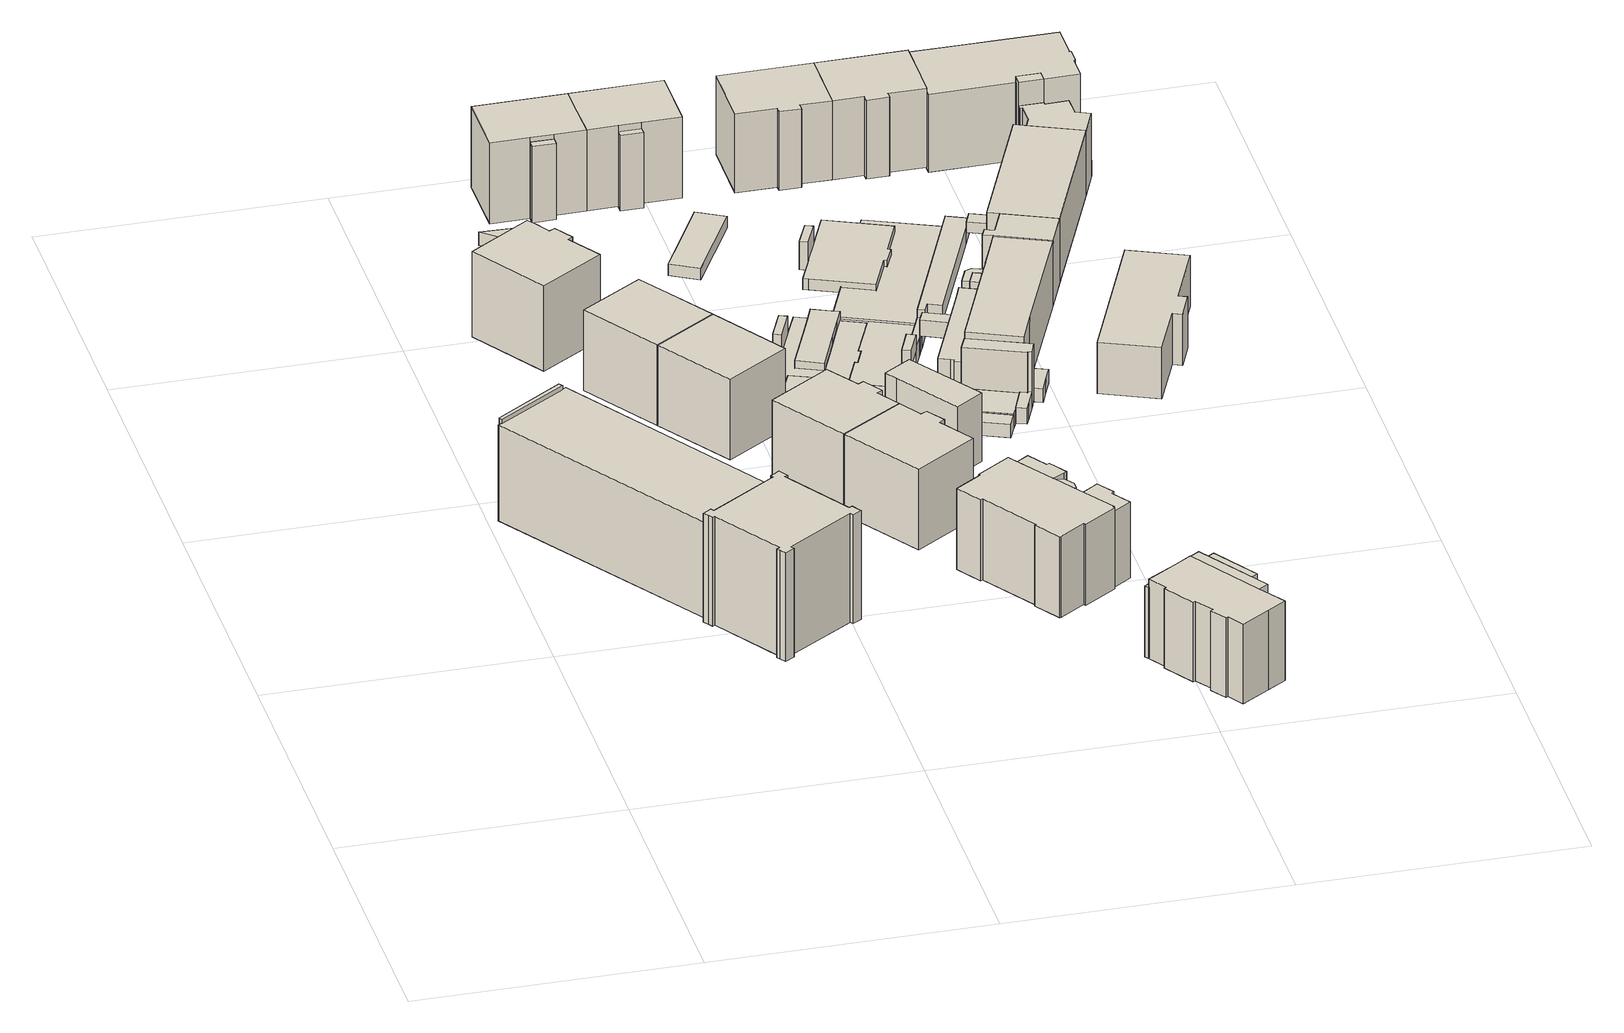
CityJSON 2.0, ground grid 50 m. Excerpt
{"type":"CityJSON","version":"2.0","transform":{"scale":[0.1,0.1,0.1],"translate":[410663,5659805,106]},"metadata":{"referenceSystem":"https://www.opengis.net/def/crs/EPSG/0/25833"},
"CityObjects":{
"building1":{"type":"Building","attributes":{"Gemeindeschluessel":14612000,"Geometrietyp2DReferenz":"3000","function":"31001_9998","roofType":"9999"},"children":["building1-1","building1-2","building1-3"]},
"building1-1":{"type":"BuildingPart","attributes":{"Dachtyp_tdc":"tdcGableRoof","Dachneigung":16.84,"QualitaetDacherkennung":9,"Geometrietyp2DReferenz":"3000","measuredHeight":20.37,"roofType":"3100"},"parents":["building1"],"geometry":[{"type":"Solid","lod":"1","boundaries":[[[[0,1,2,3]],[[4,5,6,7]],[[3,5,4,0]],[[2,6,5,3]],[[1,7,6,2]],[[0,4,7,1]]]]}]},
"building1-2":{"type":"BuildingPart","attributes":{"Dachtyp_tdc":"tdcPolyFlatRoof","Dachneigung":2.85,"QualitaetDacherkennung":91,"Geometrietyp2DReferenz":"3000","measuredHeight":18.72,"roofType":"2100"},"parents":["building1"],"geometry":[{"type":"Solid","lod":"1","boundaries":[[[[8,9,10,11,12,13,14,15]],[[16,5,4,17,18,19,20,21]],[[15,5,16,8]],[[14,4,5,15]],[[13,17,4,14]],[[12,18,17,13]],[[11,19,18,12]],[[10,20,19,11]],[[9,21,20,10]],[[8,16,21,9]]]]}]},
"building1-3":{"type":"BuildingPart","attributes":{"Dachtyp_tdc":"tdcPolyFlatRoof","Dachneigung":2.87,"QualitaetDacherkennung":32,"Geometrietyp2DReferenz":"3000","measuredHeight":18.69,"roofType":"2100"},"parents":["building1"],"geometry":[{"type":"Solid","lod":"1","boundaries":[[[[10,22,23,11]],[[20,19,24,25]],[[11,19,20,10]],[[23,24,19,11]],[[22,25,24,23]],[[10,20,25,22]]]]}]},
"building2":{"type":"Building","attributes":{"Dachtyp_tdc":"tdcPolyFlatRoof","Gemeindeschluessel":14612000,"Dachneigung":0,"QualitaetDacherkennung":79,"Geometrietyp2DReferenz":"3000","measuredHeight":20.83,"function":"31001_9998","roofType":"1000"},"geometry":[{"type":"Solid","lod":"1","boundaries":[[[[26,27,28,29,30,31,32,33,34,35,36,37,38,39,40,41,42,43,44,45,46,47,48,49,50]],[[51,52,53,54,55,56,57,58,59,60,61,62,63,64,65,66,67,21,20,25,24,19,18,68,69]],[[50,52,51,26]],[[49,53,52,50]],[[48,54,53,49]],[[47,55,54,48]],[[46,56,55,47]],[[45,57,56,46]],[[44,58,57,45]],[[43,59,58,44]],[[42,60,59,43]],[[41,61,60,42]],[[40,62,61,41]],[[39,63,62,40]],[[38,64,63,39]],[[37,65,64,38]],[[36,66,65,37]],[[35,67,66,36]],[[34,21,67,35]],[[33,20,21,34]],[[32,25,20,33]],[[31,24,25,32]],[[30,19,24,31]],[[29,18,19,30]],[[28,68,18,29]],[[27,69,68,28]],[[26,51,69,27]]]]}]},
"building3":{"type":"Building","attributes":{"Dachtyp_tdc":"tdcHipAndGableRoof","Gemeindeschluessel":14612000,"Dachneigung":34.88,"QualitaetDacherkennung":68,"Geometrietyp2DReferenz":"3000","measuredHeight":19.02,"function":"31001_9998","roofType":"5000"},"geometry":[{"type":"Solid","lod":"1","boundaries":[[[[70,71,72,73,74,75,76,77,78,79,80]],[[81,82,83,84,85,86,87,88,89,90,91]],[[80,82,81,70]],[[79,83,82,80]],[[78,84,83,79]],[[77,85,84,78]],[[76,86,85,77]],[[75,87,86,76]],[[74,88,87,75]],[[73,89,88,74]],[[72,90,89,73]],[[71,91,90,72]],[[70,81,91,71]]]]}]},
"building4":{"type":"Building","attributes":{"Dachtyp_tdc":"tdcHipAndGableRoof","Gemeindeschluessel":14612000,"Dachneigung":25.8,"QualitaetDacherkennung":71,"Geometrietyp2DReferenz":"3000","measuredHeight":17.07,"function":"31001_9998","roofType":"5000"},"geometry":[{"type":"Solid","lod":"1","boundaries":[[[[92,93,94,95]],[[96,97,98,99]],[[95,97,96,92]],[[94,98,97,95]],[[93,99,98,94]],[[92,96,99,93]]]]}]},
"building5":{"type":"Building","attributes":{"Dachtyp_tdc":"tdcPolyFlatRoof","Gemeindeschluessel":14612000,"Dachneigung":3.59,"QualitaetDacherkennung":62,"Geometrietyp2DReferenz":"3000","measuredHeight":2.69,"function":"31001_9998","roofType":"2100"},"geometry":[{"type":"Solid","lod":"1","boundaries":[[[[100,101,102]],[[103,104,105]],[[102,104,103,100]],[[101,105,104,102]],[[100,103,105,101]]]]}]},
"building6":{"type":"Building","attributes":{"Dachtyp_tdc":"tdcHipAndGableRoof","Gemeindeschluessel":14612000,"Dachneigung":25.92,"QualitaetDacherkennung":70,"Geometrietyp2DReferenz":"3000","measuredHeight":17.11,"function":"31001_9998","roofType":"5000"},"geometry":[{"type":"Solid","lod":"1","boundaries":[[[[93,92,106,107]],[[99,108,109,96]],[[107,108,99,93]],[[106,109,108,107]],[[92,96,109,106]],[[93,99,96,92]]]]}]},
"building7":{"type":"Building","attributes":{"Dachtyp_tdc":"tdcFreeFormRoof","Gemeindeschluessel":14612000,"Dachneigung":31.54,"QualitaetDacherkennung":66,"Geometrietyp2DReferenz":"3000","measuredHeight":17.68,"function":"31001_9998","roofType":"5000"},"geometry":[{"type":"Solid","lod":"1","boundaries":[[[[110,111,112,113,114,115,116,117,118]],[[119,120,121,122,123,124,125,126,127]],[[118,120,119,110]],[[117,121,120,118]],[[116,122,121,117]],[[115,123,122,116]],[[114,124,123,115]],[[113,125,124,114]],[[112,126,125,113]],[[111,127,126,112]],[[110,119,127,111]]]]}]},
"building8":{"type":"Building","attributes":{"Gemeindeschluessel":14612000,"Geometrietyp2DReferenz":"3000","function":"31001_9998","roofType":"9999"},"children":["building8-1","building8-2"]},
"building8-1":{"type":"BuildingPart","attributes":{"Dachtyp_tdc":"tdcPolyFlatRoof","Dachneigung":26.11,"QualitaetDacherkennung":72,"Geometrietyp2DReferenz":"3000","measuredHeight":14.96,"roofType":"2100"},"parents":["building8"],"geometry":[{"type":"Solid","lod":"1","boundaries":[[[[128,129,130,131]],[[132,133,134,135]],[[131,133,132,128]],[[130,134,133,131]],[[129,135,134,130]],[[128,132,135,129]]]]}]},
"building8-2":{"type":"BuildingPart","attributes":{"Dachtyp_tdc":"tdcHipAndGableRoof","Dachneigung":27.21,"QualitaetDacherkennung":80,"Geometrietyp2DReferenz":"3000","measuredHeight":17.13,"roofType":"5000"},"parents":["building8"],"geometry":[{"type":"Solid","lod":"1","boundaries":[[[[136,137,138,139,140,141,142]],[[143,134,133,144,145,146,147]],[[142,134,143,136]],[[141,133,134,142]],[[140,144,133,141]],[[139,145,144,140]],[[138,146,145,139]],[[137,147,146,138]],[[136,143,147,137]]]]}]},
"building9":{"type":"Building","attributes":{"Dachtyp_tdc":"tdcHipAndGableRoof","Gemeindeschluessel":14612000,"Dachneigung":31.68,"QualitaetDacherkennung":73,"Geometrietyp2DReferenz":"3000","measuredHeight":17.68,"function":"31001_9998","roofType":"5000"},"geometry":[{"type":"Solid","lod":"1","boundaries":[[[[113,148,112,149,150,151,152,153,154]],[[125,155,156,157,158,159,160,126,161]],[[154,155,125,113]],[[153,156,155,154]],[[152,157,156,153]],[[151,158,157,152]],[[150,159,158,151]],[[149,160,159,150]],[[112,126,160,149]],[[148,161,126,112]],[[113,125,161,148]]]]}]},
"building10":{"type":"Building","attributes":{"Gemeindeschluessel":14612000,"Dachneigung":80.68,"Dachorientierung":113.16,"MittlereTraufHoehe":110.09,"QualitaetDacherkennung":16,"ObjektHoehe":2.33,"BodenHoehe":108.32,"Geometrietyp2DReferenz":"3000","AbsoluteHoehe":110.65,"Dachflaeche":206.91,"measuredHeight":2.33,"function":"31001_9998","roofType":"3100","storeysAboveGround":1},"geometry":[{"type":"Solid","lod":"1","boundaries":[[[[162,163,164,165,166,167,168,169,170,171,172,173,174,175]],[[176,177,178,179,180,181,182,183,184,185,186,187,188,189]],[[175,177,176,162]],[[174,178,177,175]],[[173,179,178,174]],[[172,180,179,173]],[[171,181,180,172]],[[170,182,181,171]],[[169,183,182,170]],[[168,184,183,169]],[[167,185,184,168]],[[166,186,185,167]],[[165,187,186,166]],[[164,188,187,165]],[[163,189,188,164]],[[162,176,189,163]]]]}]},
"building11":{"type":"Building","attributes":{"Gemeindeschluessel":14612000,"Geometrietyp2DReferenz":"3000","function":"31001_9998","roofType":"9999"},"children":["building11-1","building11-2","building11-3","building11-4"]},
"building11-1":{"type":"BuildingPart","attributes":{"Dachtyp_tdc":"tdcFreeFormRoof","Dachneigung":26.21,"QualitaetDacherkennung":50,"Geometrietyp2DReferenz":"3000","measuredHeight":15.41,"roofType":"5000"},"parents":["building11"],"geometry":[{"type":"Solid","lod":"1","boundaries":[[[[190,191,192,193,194,195]],[[196,197,198,199,200,201]],[[195,197,196,190]],[[194,198,197,195]],[[193,199,198,194]],[[192,200,199,193]],[[191,201,200,192]],[[190,196,201,191]]]]}]},
"building11-2":{"type":"BuildingPart","attributes":{"Dachtyp_tdc":"tdcHipRoof","Dachneigung":31.35,"QualitaetDacherkennung":66,"Geometrietyp2DReferenz":"3000","measuredHeight":17.72,"roofType":"3200"},"parents":["building11"],"geometry":[{"type":"Solid","lod":"1","boundaries":[[[[202,203,204,205,206,207,208,209,210,211,212,213,214,215,216,217,218,219,220,221,222,223,224]],[[196,201,225,226,227,228,229,230,231,232,233,234,235,236,237,238,239,240,241,242,243,244,245]],[[224,201,196,202]],[[223,225,201,224]],[[222,226,225,223]],[[221,227,226,222]],[[220,228,227,221]],[[219,229,228,220]],[[218,230,229,219]],[[217,231,230,218]],[[216,232,231,217]],[[215,233,232,216]],[[214,234,233,215]],[[213,235,234,214]],[[212,236,235,213]],[[211,237,236,212]],[[210,238,237,211]],[[209,239,238,210]],[[208,240,239,209]],[[207,241,240,208]],[[206,242,241,207]],[[205,243,242,206]],[[204,244,243,205]],[[203,245,244,204]],[[202,196,245,203]]]]}]},
"building11-3":{"type":"BuildingPart","attributes":{"Dachtyp_tdc":"tdcHipAndGableRoof","Dachneigung":17.2,"QualitaetDacherkennung":31,"Geometrietyp2DReferenz":"3000","measuredHeight":15.52,"roofType":"5000"},"parents":["building11"],"geometry":[{"type":"Solid","lod":"1","boundaries":[[[[246,247,248,249,250,251,252,253]],[[225,254,255,256,257,258,226,259]],[[253,254,225,246]],[[252,255,254,253]],[[251,256,255,252]],[[250,257,256,251]],[[249,258,257,250]],[[248,226,258,249]],[[247,259,226,248]],[[246,225,259,247]]]]}]},
"building11-4":{"type":"BuildingPart","attributes":{"Dachtyp_tdc":"tdcHipAndGableRoof","Dachneigung":47.18,"QualitaetDacherkennung":43,"Geometrietyp2DReferenz":"3000","measuredHeight":15.87,"roofType":"5000"},"parents":["building11"],"geometry":[{"type":"Solid","lod":"1","boundaries":[[[[260,261,262,263,264,265,266,267]],[[243,268,269,270,271,272,244,273]],[[267,268,243,260]],[[266,269,268,267]],[[265,270,269,266]],[[264,271,270,265]],[[263,272,271,264]],[[262,244,272,263]],[[261,273,244,262]],[[260,243,273,261]]]]}]},
"building12":{"type":"Building","attributes":{"Gemeindeschluessel":14612000,"Dachneigung":90,"Dachorientierung":0,"MittlereTraufHoehe":113.15,"QualitaetDacherkennung":100,"ObjektHoehe":2.24,"BodenHoehe":110.91,"Geometrietyp2DReferenz":"3000","AbsoluteHoehe":113.15,"Dachflaeche":94.35,"measuredHeight":2.24,"function":"31001_9998","roofType":"1000","storeysAboveGround":1},"geometry":[{"type":"Solid","lod":"1","boundaries":[[[[274,275,276,277]],[[278,279,280,281]],[[277,279,278,274]],[[276,280,279,277]],[[275,281,280,276]],[[274,278,281,275]]]]}]},
"building13":{"type":"Building","attributes":{"Gemeindeschluessel":14612000,"Geometrietyp2DReferenz":"3000","function":"31001_9998","roofType":"9999"},"children":["building13-1","building13-2"]},
"building13-1":{"type":"BuildingPart","attributes":{"Dachtyp_tdc":"tdcHipAndGableRoof","Dachneigung":28.73,"QualitaetDacherkennung":80,"Geometrietyp2DReferenz":"3000","measuredHeight":17.2,"roofType":"5000"},"parents":["building13"],"geometry":[{"type":"Solid","lod":"1","boundaries":[[[[282,283,284,285,138,286,136,287]],[[288,143,289,146,290,291,292,293]],[[136,143,288,287]],[[286,289,143,136]],[[138,146,289,286]],[[285,290,146,138]],[[284,291,290,285]],[[283,292,291,284]],[[282,293,292,283]],[[287,288,293,282]]]]}]},
"building13-2":{"type":"BuildingPart","attributes":{"Dachtyp_tdc":"tdcGableRoof","Dachneigung":14.1,"QualitaetDacherkennung":57,"Geometrietyp2DReferenz":"3000","measuredHeight":14.89,"roofType":"3100"},"parents":["building13"],"geometry":[{"type":"Solid","lod":"1","boundaries":[[[[294,295,296,297]],[[298,299,288,293]],[[297,299,298,294]],[[296,288,299,297]],[[295,293,288,296]],[[294,298,293,295]]]]}]},
"building14":{"type":"Building","attributes":{"Gemeindeschluessel":14612000,"Dachorientierung":0,"MittlereTraufHoehe":123.7,"ObjektHoehe":13.07,"BodenHoehe":110.63,"Geometrietyp2DReferenz":"3000","BezugspunktDach":"2000","AbsoluteHoehe":123.7,"Dachflaeche":93.96,"measuredHeight":13.07,"function":"31001_9998","storeysAboveGround":4},"geometry":[{"type":"Solid","lod":"1","boundaries":[[[[300,301,302,303,304]],[[305,306,307,308,309]],[[304,306,305,300]],[[303,307,306,304]],[[302,308,307,303]],[[301,309,308,302]],[[300,305,309,301]]]]}]},
"building15":{"type":"Building","attributes":{"Gemeindeschluessel":14612000,"Geometrietyp2DReferenz":"3000","function":"31001_9998","roofType":"9999"},"children":["building15-1","building15-2"]},
"building15-1":{"type":"BuildingPart","attributes":{"Dachtyp_tdc":"tdcPolyFlatRoof","Dachneigung":0,"QualitaetDacherkennung":0,"Geometrietyp2DReferenz":"3000","measuredHeight":5.77,"roofType":"9999"},"parents":["building15"],"geometry":[{"type":"Solid","lod":"1","boundaries":[[[[310,311,312,313]],[[314,315,316,317]],[[313,315,314,310]],[[312,316,315,313]],[[311,317,316,312]],[[310,314,317,311]]]]}]},
"building15-2":{"type":"BuildingPart","attributes":{"Dachtyp_tdc":"tdcHipAndGableRoof","Dachneigung":26.27,"QualitaetDacherkennung":17,"Geometrietyp2DReferenz":"3000","measuredHeight":4.73,"roofType":"5000"},"parents":["building15"],"geometry":[{"type":"Solid","lod":"1","boundaries":[[[[318,319,320,321,322,323,324,325,326,327,328]],[[329,330,331,332,333,317,316,334,335,336,337]],[[328,330,329,318]],[[327,331,330,328]],[[326,332,331,327]],[[325,333,332,326]],[[324,317,333,325]],[[323,316,317,324]],[[322,334,316,323]],[[321,335,334,322]],[[320,336,335,321]],[[319,337,336,320]],[[318,329,337,319]]]]}]},
"building16":{"type":"Building","attributes":{"Gemeindeschluessel":14612000,"Dachneigung":75.8,"Dachorientierung":113.24,"MittlereTraufHoehe":109.81,"QualitaetDacherkennung":21,"ObjektHoehe":4.95,"BodenHoehe":106.29,"Geometrietyp2DReferenz":"3000","AbsoluteHoehe":111.25,"Dachflaeche":84.99,"measuredHeight":4.95,"function":"31001_9998","roofType":"3100","storeysAboveGround":2},"geometry":[{"type":"Solid","lod":"1","boundaries":[[[[338,339,340,341,342,343,344,345,346]],[[347,348,349,350,351,352,353,354,355]],[[346,348,347,338]],[[345,349,348,346]],[[344,350,349,345]],[[343,351,350,344]],[[342,352,351,343]],[[341,353,352,342]],[[340,354,353,341]],[[339,355,354,340]],[[338,347,355,339]]]]}]},
"building17":{"type":"Building","attributes":{"Gemeindeschluessel":14612000,"Geometrietyp2DReferenz":"3000","function":"31001_9998","roofType":"9999"},"children":["building17-1","building17-2","building17-3","building17-4"]},
"building17-1":{"type":"BuildingPart","attributes":{"Dachtyp_tdc":"tdcCutGableRoof","Dachneigung":2.6,"QualitaetDacherkennung":37,"Geometrietyp2DReferenz":"3000","measuredHeight":14.97,"roofType":"9999"},"parents":["building17"],"geometry":[{"type":"Solid","lod":"1","boundaries":[[[[356,357,358,359]],[[360,361,362,363]],[[359,361,360,356]],[[358,362,361,359]],[[357,363,362,358]],[[356,360,363,357]]]]}]},
"building17-2":{"type":"BuildingPart","attributes":{"Dachtyp_tdc":"tdcGableRoof","Dachneigung":24.35,"QualitaetDacherkennung":25,"Geometrietyp2DReferenz":"3000","measuredHeight":17.29,"roofType":"3100"},"parents":["building17"],"geometry":[{"type":"Solid","lod":"1","boundaries":[[[[364,365,366,367]],[[368,369,370,362]],[[367,369,368,364]],[[366,370,369,367]],[[365,362,370,366]],[[364,368,362,365]]]]}]},
"building17-3":{"type":"BuildingPart","attributes":{"Dachtyp_tdc":"tdcPolyFlatRoof","Dachneigung":0,"QualitaetDacherkennung":5,"Geometrietyp2DReferenz":"3000","measuredHeight":13.6,"roofType":"1000"},"parents":["building17"],"geometry":[{"type":"Solid","lod":"1","boundaries":[[[[371,372,373,374,375,376]],[[377,378,379,380,381,382]],[[376,378,377,371]],[[375,379,378,376]],[[374,380,379,375]],[[373,381,380,374]],[[372,382,381,373]],[[371,377,382,372]]]]}]},
"building17-4":{"type":"BuildingPart","attributes":{"Dachtyp_tdc":"tdcHipAndGableRoof","Dachneigung":41.56,"QualitaetDacherkennung":55,"Geometrietyp2DReferenz":"3000","measuredHeight":18.05,"roofType":"5000"},"parents":["building17"],"geometry":[{"type":"Solid","lod":"1","boundaries":[[[[383,384,385,386,387,388,389,390,391,392,393,394,395,396,397]],[[398,399,400,401,402,403,404,405,406,407,378,377,370,369,408]],[[397,399,398,383]],[[396,400,399,397]],[[395,401,400,396]],[[394,402,401,395]],[[393,403,402,394]],[[392,404,403,393]],[[391,405,404,392]],[[390,406,405,391]],[[389,407,406,390]],[[388,378,407,389]],[[387,377,378,388]],[[386,370,377,387]],[[385,369,370,386]],[[384,408,369,385]],[[383,398,408,384]]]]}]},
"building18":{"type":"Building","attributes":{"Gemeindeschluessel":14612000,"Dachorientierung":0,"MittlereTraufHoehe":113.71,"ObjektHoehe":3,"BodenHoehe":110.71,"Geometrietyp2DReferenz":"3000","BezugspunktDach":"2000","AbsoluteHoehe":113.71,"Dachflaeche":4.95,"measuredHeight":3,"function":"31001_9998","storeysAboveGround":1},"geometry":[{"type":"Solid","lod":"1","boundaries":[[[[409,410,411,412,413,414]],[[415,416,417,418,419,420]],[[414,416,415,409]],[[413,417,416,414]],[[412,418,417,413]],[[411,419,418,412]],[[410,420,419,411]],[[409,415,420,410]]]]}]},
"building19":{"type":"Building","attributes":{"Gemeindeschluessel":14612000,"Dachorientierung":0,"MittlereTraufHoehe":113.71,"ObjektHoehe":3,"BodenHoehe":110.71,"Geometrietyp2DReferenz":"3000","BezugspunktDach":"2000","AbsoluteHoehe":113.71,"Dachflaeche":4.46,"measuredHeight":3,"function":"31001_9998","storeysAboveGround":1},"geometry":[{"type":"Solid","lod":"1","boundaries":[[[[410,421,422,411]],[[420,419,423,424]],[[411,419,420,410]],[[422,423,419,411]],[[421,424,423,422]],[[410,420,424,421]]]]}]},
"building20":{"type":"Building","attributes":{"Gemeindeschluessel":14612000,"Dachorientierung":0,"MittlereTraufHoehe":113.65,"ObjektHoehe":3,"BodenHoehe":110.65,"Geometrietyp2DReferenz":"3000","BezugspunktDach":"2000","AbsoluteHoehe":113.65,"Dachflaeche":8.58,"measuredHeight":3,"function":"31001_9998","storeysAboveGround":1},"geometry":[{"type":"Solid","lod":"1","boundaries":[[[[425,426,427,428,429]],[[430,431,432,433,434]],[[429,431,430,425]],[[428,432,431,429]],[[427,433,432,428]],[[426,434,433,427]],[[425,430,434,426]]]]}]},
"building21":{"type":"Building","attributes":{"Gemeindeschluessel":14612000,"Dachneigung":55.59,"Dachorientierung":-66.88,"MittlereTraufHoehe":112.43,"QualitaetDacherkennung":52,"ObjektHoehe":3,"BodenHoehe":110.48,"Geometrietyp2DReferenz":"3000","AbsoluteHoehe":113.48,"Dachflaeche":36.4,"measuredHeight":3,"function":"31001_9998","roofType":"3100","storeysAboveGround":1},"geometry":[{"type":"Solid","lod":"1","boundaries":[[[[435,436,437,438]],[[439,440,441,442]],[[438,440,439,435]],[[437,441,440,438]],[[436,442,441,437]],[[435,439,442,436]]]]}]},
"building22":{"type":"Building","attributes":{"Gemeindeschluessel":14612000,"Dachorientierung":0,"MittlereTraufHoehe":111.98,"ObjektHoehe":3,"BodenHoehe":108.98,"Geometrietyp2DReferenz":"3000","BezugspunktDach":"2000","AbsoluteHoehe":111.98,"Dachflaeche":8.67,"measuredHeight":3,"function":"31001_9998","storeysAboveGround":1},"geometry":[{"type":"Solid","lod":"1","boundaries":[[[[443,444,445,446]],[[447,448,449,450]],[[446,448,447,443]],[[445,449,448,446]],[[444,450,449,445]],[[443,447,450,444]]]]}]},
"building23":{"type":"Building","attributes":{"Gemeindeschluessel":14612000,"Dachneigung":82.46,"Dachorientierung":-66.88,"MittlereTraufHoehe":113.15,"QualitaetDacherkennung":37,"ObjektHoehe":3,"BodenHoehe":110.43,"Geometrietyp2DReferenz":"3000","AbsoluteHoehe":113.43,"Dachflaeche":74.77,"measuredHeight":3,"function":"31001_9998","roofType":"3100","storeysAboveGround":1},"children":["building23-1"],"geometry":[{"type":"Solid","lod":"1","boundaries":[[[[451,452,453,454,455,456,457,458,459,460,461,462,463]],[[464,465,466,467,468,469,470,471,472,473,474,475,476]],[[463,465,464,451]],[[462,466,465,463]],[[461,467,466,462]],[[460,468,467,461]],[[459,469,468,460]],[[458,470,469,459]],[[457,471,470,458]],[[456,472,471,457]],[[455,473,472,456]],[[454,474,473,455]],[[453,475,474,454]],[[452,476,475,453]],[[451,464,476,452]]]]}]},
"building23-1":{"type":"BuildingPart","attributes":{"BezugspunktDach":"4000","Dachneigung":90,"Dachorientierung":0,"MittlereTraufHoehe":113.43,"QualitaetDacherkennung":0,"BodenHoehe":110.43,"ObjektTeilHoehe":3,"Geometrietyp2DReferenz":"3000","AbsoluteHoehe":113.43,"Dachflaeche":10.29,"measuredHeight":3,"roofType":"9999","storeysAboveGround":1},"parents":["building23"],"geometry":[{"type":"Solid","lod":"1","boundaries":[[[[477,478,479,480,481,482,483]],[[476,474,484,485,486,487,488]],[[483,474,476,477]],[[482,484,474,483]],[[481,485,484,482]],[[480,486,485,481]],[[479,487,486,480]],[[478,488,487,479]],[[477,476,488,478]]]]}]},
"building24":{"type":"Building","attributes":{"Gemeindeschluessel":14612000,"Dachneigung":90,"Dachorientierung":0,"MittlereTraufHoehe":121.03,"QualitaetDacherkennung":100,"ObjektHoehe":10.72,"BodenHoehe":110.31,"Geometrietyp2DReferenz":"3000","AbsoluteHoehe":121.03,"Dachflaeche":33.9,"measuredHeight":10.72,"function":"31001_9998","roofType":"1000","storeysAboveGround":4},"geometry":[{"type":"Solid","lod":"1","boundaries":[[[[489,490,491,492,493,494,495]],[[496,497,498,499,500,501,502]],[[495,497,496,489]],[[494,498,497,495]],[[493,499,498,494]],[[492,500,499,493]],[[491,501,500,492]],[[490,502,501,491]],[[489,496,502,490]]]]}]},
"building25":{"type":"Building","attributes":{"Gemeindeschluessel":14612000,"Dachneigung":90,"Dachorientierung":0,"MittlereTraufHoehe":109.13,"QualitaetDacherkennung":17,"ObjektHoehe":3.06,"BodenHoehe":106.07,"Geometrietyp2DReferenz":"3000","AbsoluteHoehe":109.13,"Dachflaeche":433.27,"measuredHeight":3.06,"function":"31001_9998","roofType":"1000","storeysAboveGround":1},"children":["building25-1","building25-2"],"geometry":[{"type":"Solid","lod":"1","boundaries":[[[[503,504,505,506,507,508,509,510]],[[511,512,513,514,515,516,517,518]],[[510,512,511,503]],[[509,513,512,510]],[[508,514,513,509]],[[507,515,514,508]],[[506,516,515,507]],[[505,517,516,506]],[[504,518,517,505]],[[503,511,518,504]]]]}]},
"building25-1":{"type":"BuildingPart","attributes":{"Dachneigung":84.55,"Dachorientierung":-66.77,"MittlereTraufHoehe":108.72,"QualitaetDacherkennung":45,"BodenHoehe":106.07,"ObjektTeilHoehe":3.28,"Geometrietyp2DReferenz":"3000","AbsoluteHoehe":109.35,"Dachflaeche":273.95,"measuredHeight":3.28,"roofType":"3100","storeysAboveGround":1},"parents":["building25"],"geometry":[{"type":"Solid","lod":"1","boundaries":[[[[519,520,521,522,523,524,525,526,527,528,529,530,531]],[[532,533,534,535,536,537,538,539,540,512,511,541,542]],[[531,533,532,519]],[[530,534,533,531]],[[529,535,534,530]],[[528,536,535,529]],[[527,537,536,528]],[[526,538,537,527]],[[525,539,538,526]],[[524,540,539,525]],[[523,512,540,524]],[[522,511,512,523]],[[521,541,511,522]],[[520,542,541,521]],[[519,532,542,520]]]]}]},
"building25-2":{"type":"BuildingPart","attributes":{"Dachneigung":90,"Dachorientierung":0,"MittlereTraufHoehe":109.63,"QualitaetDacherkennung":22,"BodenHoehe":106.07,"ObjektTeilHoehe":3.56,"Geometrietyp2DReferenz":"3000","AbsoluteHoehe":109.63,"Dachflaeche":12.93,"measuredHeight":3.56,"roofType":"1000","storeysAboveGround":1},"parents":["building25"],"geometry":[{"type":"Solid","lod":"1","boundaries":[[[[543,544,545,546,547,548,549]],[[550,551,552,541,518,553,554]],[[549,551,550,543]],[[548,552,551,549]],[[547,541,552,548]],[[546,518,541,547]],[[545,553,518,546]],[[544,554,553,545]],[[543,550,554,544]]]]}]},
"building26":{"type":"Building","attributes":{"Gemeindeschluessel":14612000,"Dachneigung":90,"Dachorientierung":0,"MittlereTraufHoehe":118.2,"QualitaetDacherkennung":35,"ObjektHoehe":7.62,"BodenHoehe":110.57,"Geometrietyp2DReferenz":"3000","AbsoluteHoehe":118.2,"Dachflaeche":92.43,"measuredHeight":7.62,"function":"31001_9998","roofType":"1000","storeysAboveGround":3},"geometry":[{"type":"Solid","lod":"1","boundaries":[[[[555,556,557,558,559,560,561,562,563]],[[432,431,564,565,566,567,568,569,570]],[[563,431,432,555]],[[562,564,431,563]],[[561,565,564,562]],[[560,566,565,561]],[[559,567,566,560]],[[558,568,567,559]],[[557,569,568,558]],[[556,570,569,557]],[[555,432,570,556]]]]}]},
"building27":{"type":"Building","attributes":{"Gemeindeschluessel":14612000,"Dachorientierung":0,"MittlereTraufHoehe":112.93,"ObjektHoehe":3,"BodenHoehe":109.93,"Geometrietyp2DReferenz":"3000","BezugspunktDach":"2000","AbsoluteHoehe":112.93,"Dachflaeche":15.83,"measuredHeight":3,"function":"31001_9998","storeysAboveGround":1},"geometry":[{"type":"Solid","lod":"1","boundaries":[[[[571,572,573,574,575]],[[576,577,578,579,580]],[[575,577,576,571]],[[574,578,577,575]],[[573,579,578,574]],[[572,580,579,573]],[[571,576,580,572]]]]}]},
"building28":{"type":"Building","attributes":{"Gemeindeschluessel":14612000,"Geometrietyp2DReferenz":"3000","function":"31001_9998","roofType":"9999"},"children":["building28-1","building28-2"]},
"building28-1":{"type":"BuildingPart","attributes":{"Dachtyp_tdc":"tdcPolyFlatRoof","Dachneigung":0,"QualitaetDacherkennung":55,"Geometrietyp2DReferenz":"3000","measuredHeight":5.38,"roofType":"1000"},"parents":["building28"],"geometry":[{"type":"Solid","lod":"1","boundaries":[[[[581,582,583,584]],[[585,586,587,588]],[[584,586,585,581]],[[583,587,586,584]],[[582,588,587,583]],[[581,585,588,582]]]]}]},
"building28-2":{"type":"BuildingPart","attributes":{"Dachtyp_tdc":"tdcGableRoof","Dachneigung":14.23,"QualitaetDacherkennung":27,"Geometrietyp2DReferenz":"3000","measuredHeight":3.6,"roofType":"3100"},"parents":["building28"],"geometry":[{"type":"Solid","lod":"1","boundaries":[[[[589,590,591,592,593,594,595,596,597,598,599,600,601]],[[586,585,602,603,604,605,606,607,608,609,610,611,612]],[[601,585,586,589]],[[600,602,585,601]],[[599,603,602,600]],[[598,604,603,599]],[[597,605,604,598]],[[596,606,605,597]],[[595,607,606,596]],[[594,608,607,595]],[[593,609,608,594]],[[592,610,609,593]],[[591,611,610,592]],[[590,612,611,591]],[[589,586,612,590]]]]}]},
"building29":{"type":"Building","attributes":{"Dachtyp_tdc":"tdcHipAndGableRoof","Gemeindeschluessel":14612000,"Dachneigung":28.75,"QualitaetDacherkennung":76,"Geometrietyp2DReferenz":"3000","measuredHeight":17.16,"function":"31001_9998","roofType":"5000"},"geometry":[{"type":"Solid","lod":"1","boundaries":[[[[613,614,615,616,617,618,619,620,621]],[[622,623,624,625,626,627,628,629,630]],[[621,623,622,613]],[[620,624,623,621]],[[619,625,624,620]],[[618,626,625,619]],[[617,627,626,618]],[[616,628,627,617]],[[615,629,628,616]],[[614,630,629,615]],[[613,622,630,614]]]]}]},
"building30":{"type":"Building","attributes":{"Gemeindeschluessel":14612000,"Dachneigung":74.92,"Dachorientierung":-67.97,"MittlereTraufHoehe":112.34,"QualitaetDacherkennung":55,"ObjektHoehe":3,"BodenHoehe":109.94,"Geometrietyp2DReferenz":"3000","AbsoluteHoehe":112.94,"Dachflaeche":19.48,"measuredHeight":3,"function":"31001_9998","roofType":"3100","storeysAboveGround":1},"geometry":[{"type":"Solid","lod":"1","boundaries":[[[[631,632,633,634,635,636,637]],[[638,639,640,641,642,643,644]],[[637,639,638,631]],[[636,640,639,637]],[[635,641,640,636]],[[634,642,641,635]],[[633,643,642,634]],[[632,644,643,633]],[[631,638,644,632]]]]}]},
"building31":{"type":"Building","attributes":{"Gemeindeschluessel":14612000,"Dachneigung":90,"Dachorientierung":0,"MittlereTraufHoehe":118.19,"QualitaetDacherkennung":54,"ObjektHoehe":7.59,"BodenHoehe":110.6,"Geometrietyp2DReferenz":"3000","AbsoluteHoehe":118.19,"Dachflaeche":8.4,"measuredHeight":7.59,"function":"31001_9998","roofType":"1000","storeysAboveGround":3},"geometry":[{"type":"Solid","lod":"1","boundaries":[[[[645,646,647,648,649,650,651]],[[652,653,654,655,656,657,658]],[[651,653,652,645]],[[650,654,653,651]],[[649,655,654,650]],[[648,656,655,649]],[[647,657,656,648]],[[646,658,657,647]],[[645,652,658,646]]]]}]},
"building32":{"type":"Building","attributes":{"Gemeindeschluessel":14612000,"Dachneigung":90,"Dachorientierung":0,"MittlereTraufHoehe":111.06,"QualitaetDacherkennung":21,"ObjektHoehe":3,"BodenHoehe":108.06,"Geometrietyp2DReferenz":"3000","AbsoluteHoehe":111.06,"Dachflaeche":114.16,"measuredHeight":3,"function":"31001_9998","roofType":"1000","storeysAboveGround":1},"geometry":[{"type":"Solid","lod":"1","boundaries":[[[[659,660,661,662,663,664,665,666]],[[667,668,669,670,671,672,673,674]],[[666,668,667,659]],[[665,669,668,666]],[[664,670,669,665]],[[663,671,670,664]],[[662,672,671,663]],[[661,673,672,662]],[[660,674,673,661]],[[659,667,674,660]]]]}]},
"building33":{"type":"Building","attributes":{"Dachtyp_tdc":"tdcHipAndGableRoof","Gemeindeschluessel":14612000,"Dachneigung":28.88,"QualitaetDacherkennung":73,"Geometrietyp2DReferenz":"3000","measuredHeight":17.15,"function":"31001_9998","roofType":"5000"},"geometry":[{"type":"Solid","lod":"1","boundaries":[[[[675,676,677,678,679,615,614,613,680]],[[681,682,622,630,629,683,684,685,686]],[[680,682,681,675]],[[613,622,682,680]],[[614,630,622,613]],[[615,629,630,614]],[[679,683,629,615]],[[678,684,683,679]],[[677,685,684,678]],[[676,686,685,677]],[[675,681,686,676]]]]}]},
"building34":{"type":"Building","attributes":{"Gemeindeschluessel":14612000,"Geometrietyp2DReferenz":"3000","function":"31001_9998","roofType":"9999"},"children":["building34-1","building34-2","building34-3","building34-4","building34-5"]},
"building34-1":{"type":"BuildingPart","attributes":{"Dachtyp_tdc":"tdcPolyFlatRoof","Dachneigung":0,"QualitaetDacherkennung":79,"Geometrietyp2DReferenz":"3000","measuredHeight":12.32,"roofType":"1000"},"parents":["building34"],"geometry":[{"type":"Solid","lod":"1","boundaries":[[[[687,688,689,690,691,692,693,694,695,696,697]],[[698,699,700,701,702,703,704,705,706,707,708]],[[697,699,698,687]],[[696,700,699,697]],[[695,701,700,696]],[[694,702,701,695]],[[693,703,702,694]],[[692,704,703,693]],[[691,705,704,692]],[[690,706,705,691]],[[689,707,706,690]],[[688,708,707,689]],[[687,698,708,688]]]]}]},
"building34-2":{"type":"BuildingPart","attributes":{"Dachtyp_tdc":"tdcPolyFlatRoof","Dachneigung":0,"QualitaetDacherkennung":40,"Geometrietyp2DReferenz":"3000","measuredHeight":8.52,"roofType":"1000"},"parents":["building34"],"geometry":[{"type":"Solid","lod":"1","boundaries":[[[[709,649,648,647,710,649]],[[711,712,713,714,711,715]],[[711,649,710,712]],[[647,713,712,710]],[[648,714,713,647]],[[649,711,714,648]]]]}]},
"building34-3":{"type":"BuildingPart","attributes":{"Dachtyp_tdc":"tdcPolyFlatRoof","Dachneigung":5.03,"QualitaetDacherkennung":61,"Geometrietyp2DReferenz":"3000","measuredHeight":12.75,"roofType":"2100"},"parents":["building34"],"geometry":[{"type":"Solid","lod":"1","boundaries":[[[[716,717,718,719,720,721,722]],[[723,724,725,726,727,728,729]],[[722,724,723,716]],[[721,725,724,722]],[[720,726,725,721]],[[719,727,726,720]],[[718,728,727,719]],[[717,729,728,718]],[[716,723,729,717]]]]}]},
"building34-4":{"type":"BuildingPart","attributes":{"Dachtyp_tdc":"tdcPolyFlatRoof","Dachneigung":0,"QualitaetDacherkennung":54,"Geometrietyp2DReferenz":"3000","measuredHeight":12.39,"roofType":"1000"},"parents":["building34"],"geometry":[{"type":"Solid","lod":"1","boundaries":[[[[730,731,732,733,717,716]],[[699,723,729,734,735,700]],[[716,723,699,730]],[[717,729,723,716]],[[733,734,729,717]],[[732,735,734,733]],[[731,700,735,732]],[[730,699,700,731]]]]}]},
"building34-5":{"type":"BuildingPart","attributes":{"Dachtyp_tdc":"tdcPolyFlatRoof","Dachneigung":0,"QualitaetDacherkennung":89,"Geometrietyp2DReferenz":"3000","measuredHeight":12.36,"roofType":"1000"},"parents":["building34"],"geometry":[{"type":"Solid","lod":"1","boundaries":[[[[736,737,738,739,740,741,742,743,744]],[[745,746,747,712,715,725,724,748,749]],[[744,746,745,736]],[[743,747,746,744]],[[742,712,747,743]],[[741,715,712,742]],[[740,725,715,741]],[[739,724,725,740]],[[738,748,724,739]],[[737,749,748,738]],[[736,745,749,737]]]]}]},
"building35":{"type":"Building","attributes":{"Gemeindeschluessel":14612000,"Dachneigung":90,"Dachorientierung":0,"MittlereTraufHoehe":112.17,"QualitaetDacherkennung":20,"ObjektHoehe":2.01,"BodenHoehe":110.16,"Geometrietyp2DReferenz":"3000","AbsoluteHoehe":112.17,"Dachflaeche":14.55,"measuredHeight":2.01,"function":"31001_9998","roofType":"1000","storeysAboveGround":1},"geometry":[{"type":"Solid","lod":"1","boundaries":[[[[750,751,752,753]],[[754,755,756,757]],[[753,755,754,750]],[[752,756,755,753]],[[751,757,756,752]],[[750,754,757,751]]]]}]},
"building36":{"type":"Building","attributes":{"Dachtyp_tdc":"tdcPolyFlatRoof","Gemeindeschluessel":14612000,"Dachneigung":0,"QualitaetDacherkennung":92,"Geometrietyp2DReferenz":"3000","measuredHeight":9.71,"function":"31001_9998","roofType":"1000"},"geometry":[{"type":"Solid","lod":"1","boundaries":[[[[758,759,760,761,762,763,764,765]],[[766,767,768,769,770,771,772,773]],[[765,767,766,758]],[[764,768,767,765]],[[763,769,768,764]],[[762,770,769,763]],[[761,771,770,762]],[[760,772,771,761]],[[759,773,772,760]],[[758,766,773,759]]]]}]},
"building37":{"type":"Building","attributes":{"Gemeindeschluessel":14612000,"Geometrietyp2DReferenz":"3000","function":"31001_9998","roofType":"9999"},"children":["building37-1","building37-2"]},
"building37-1":{"type":"BuildingPart","attributes":{"Dachtyp_tdc":"tdcGableRoof","Dachneigung":16.55,"QualitaetDacherkennung":14,"Geometrietyp2DReferenz":"3000","measuredHeight":17.24,"roofType":"3100"},"parents":["building37"],"geometry":[{"type":"Solid","lod":"1","boundaries":[[[[774,775,776,777,778,779,780,781,782,783,784,785,786,787,788]],[[789,790,791,792,793,794,795,796,797,798,799,800,801,802,803]],[[788,790,789,774]],[[787,791,790,788]],[[786,792,791,787]],[[785,793,792,786]],[[784,794,793,785]],[[783,795,794,784]],[[782,796,795,783]],[[781,797,796,782]],[[780,798,797,781]],[[779,799,798,780]],[[778,800,799,779]],[[777,801,800,778]],[[776,802,801,777]],[[775,803,802,776]],[[774,789,803,775]]]]}]},
"building37-2":{"type":"BuildingPart","attributes":{"Dachtyp_tdc":"tdcGableRoof","Dachneigung":31.26,"QualitaetDacherkennung":65,"Geometrietyp2DReferenz":"3000","measuredHeight":16.51,"roofType":"3100"},"parents":["building37"],"geometry":[{"type":"Solid","lod":"1","boundaries":[[[[804,805,806,807]],[[808,803,801,809]],[[807,803,808,804]],[[806,801,803,807]],[[805,809,801,806]],[[804,808,809,805]]]]}]},
"building38":{"type":"Building","attributes":{"Gemeindeschluessel":14612000,"Dachorientierung":0,"MittlereTraufHoehe":112.92,"ObjektHoehe":3,"BodenHoehe":109.92,"Geometrietyp2DReferenz":"3000","BezugspunktDach":"2000","AbsoluteHoehe":112.92,"Dachflaeche":28.08,"measuredHeight":3,"function":"31001_9998","storeysAboveGround":1},"geometry":[{"type":"Solid","lod":"1","boundaries":[[[[810,811,812,813,814,815,816]],[[817,818,819,820,821,822,823]],[[816,818,817,810]],[[815,819,818,816]],[[814,820,819,815]],[[813,821,820,814]],[[812,822,821,813]],[[811,823,822,812]],[[810,817,823,811]]]]}]}
},
"vertices":[
[130,952,236],[125,959,236],[4,879,236],[8,873,236],[130,952,46],[8,873,46],[4,879,46],[125,959,46],
[0,868,229],[255,480,229],[261,484,229],[383,563,229],[390,567,229],[136,957,229],[130,952,229],[8,873,229],[0,868,46],[136,957,46],[390,567,46],[383,563,46],[261,484,46],[255,480,46],
[265,478,229],[386,558,229],[386,558,46],[265,478,46],
[404,554,254],[410,557,254],[399,574,254],[390,567,254],[383,563,254],[386,558,254],[265,478,254],[261,484,254],[255,480,254],[246,474,254],[253,465,254],[258,457,254],[262,460,254],[341,338,254],[335,335,254],[339,329,254],[346,319,254],[363,330,254],[359,336,254],[479,414,254],[483,409,254],[499,419,254],[496,423,254],[488,436,254],[482,433,254],[404,554,46],[482,433,46],[488,436,46],[496,423,46],[499,419,46],[483,409,46],[479,414,46],[359,336,46],[363,330,46],[346,319,46],[339,329,46],[335,335,46],[341,338,46],[262,460,46],[258,457,46],[253,465,46],[246,474,46],[399,574,46],[410,557,46],
[213,1515,211],[157,1478,211],[101,1441,211],[188,1306,211],[302,1380,211],[263,1439,211],[272,1445,211],[250,1479,211],[240,1473,211],[234,1483,211],[225,1498,211],[213,1515,48],[225,1498,48],[234,1483,48],[240,1473,48],[250,1479,48],[272,1445,48],[263,1439,48],[302,1380,48],[188,1306,48],[101,1441,48],[157,1478,48],
[326,1093,202],[438,1166,202],[348,1303,202],[236,1231,202],[326,1093,48],[236,1231,48],[348,1303,48],[438,1166,48],
[276,1640,74],[282,1715,74],[183,1718,74],[276,1640,49],[183,1718,49],[282,1715,49],
[415,958,202],[526,1031,202],[526,1031,48],[415,958,48],
[576,952,201],[466,880,201],[553,746,201],[665,818,201],[657,830,201],[638,859,201],[648,865,201],[625,900,201],[615,894,201],[576,952,47],[615,894,47],[625,900,47],[648,865,47],[638,859,47],[657,830,47],[665,818,47],[553,746,47],[466,880,47],
[286,1767,194],[326,1767,194],[326,1781,194],[286,1781,194],[286,1767,48],[286,1781,48],[326,1781,48],[326,1767,48],
[381,1781,203],[380,1843,203],[380,1901,203],[216,1900,203],[217,1780,203],[286,1781,203],[326,1781,203],[381,1781,48],[217,1780,48],[216,1900,48],[380,1901,48],[380,1843,48],
[610,783,201],[644,607,201],[755,681,201],[714,743,201],[724,750,201],[702,783,201],[691,777,201],[691,777,47],[702,783,47],[724,750,47],[714,743,47],[755,681,47],[644,607,47],[610,783,47],
[527,1094,41],[689,1025,41],[699,1048,41],[706,1063,41],[711,1076,41],[711,1077,41],[716,1087,41],[733,1128,41],[678,1152,41],[621,1176,41],[625,1185,41],[575,1206,41],[549,1146,41],[545,1138,41],[527,1094,23],[545,1138,23],[549,1146,23],[575,1206,23],[625,1185,23],[621,1176,23],[678,1152,23],[733,1128,23],[716,1087,23],[711,1077,23],[711,1076,23],[706,1063,23],[699,1048,23],[689,1025,23],
[851,522,197],[873,489,197],[882,495,197],[882,508,197],[871,524,197],[858,527,197],[851,522,48],[858,527,48],[871,524,48],[882,508,48],[882,495,48],[873,489,48],
[851,522,203],[850,522,203],[841,536,203],[797,601,203],[795,605,203],[735,565,203],[737,562,203],[692,532,203],[689,530,203],[718,485,203],[722,487,203],[787,388,203],[784,386,203],[815,340,203],[817,341,203],[863,371,203],[865,367,203],[925,407,203],[923,411,203],[924,412,203],[925,412,203],[881,477,203],[873,489,203],[881,477,48],[925,412,48],[924,412,48],[923,411,48],[925,407,48],[865,367,48],[863,371,48],[817,341,48],[815,340,48],[784,386,48],[787,388,48],[722,487,48],[718,485,48],[689,530,48],[692,532,48],[737,562,48],[735,565,48],[795,605,48],[797,601,48],[841,536,48],[850,522,48],
[881,477,193],[906,439,193],[925,412,193],[958,434,193],[935,469,193],[940,473,193],[919,504,193],[914,500,193],[914,500,48],[919,504,48],[940,473,48],[935,469,48],[958,434,48],[906,439,48],
[797,601,189],[817,572,189],[841,536,189],[877,557,189],[882,560,189],[861,593,189],[856,590,189],[833,625,189],[833,625,48],[856,590,48],[861,593,48],[882,560,48],[877,557,48],[817,572,48],
[460,1549,71],[508,1522,71],[591,1671,71],[542,1698,71],[460,1549,49],[542,1698,49],[591,1671,49],[508,1522,49],
[474,1782,203],[474,1783,203],[543,1783,203],[543,1903,203],[380,1841,203],[435,1782,203],[435,1782,48],[380,1841,48],[543,1903,48],[543,1783,48],[474,1783,48],[474,1782,48],
[474,1768,192],[474,1782,192],[435,1782,192],[435,1768,192],[474,1768,48],[435,1768,48],
[676,956,177],[690,934,177],[765,822,177],[814,855,177],[725,988,177],[676,956,46],[725,988,46],[814,855,46],[765,822,46],[690,934,46],
[575,1307,61],[589,1301,61],[613,1356,61],[599,1362,61],[575,1307,3],[599,1362,3],[613,1356,3],[589,1301,3],
[702,1239,28],[716,1272,28],[711,1274,28],[747,1356,28],[635,1405,28],[613,1356,28],[589,1301,28],[549,1207,28],[584,1192,28],[661,1158,28],[697,1241,28],[702,1239,3],[697,1241,3],[661,1158,3],[584,1192,3],[549,1207,3],[635,1405,3],[747,1356,3],[711,1274,3],[716,1272,3],
[675,1303,42],[694,1348,42],[708,1380,42],[695,1385,42],[662,1399,42],[649,1367,42],[630,1323,42],[597,1247,42],[643,1227,42],[675,1303,3],[643,1227,3],[597,1247,3],[630,1323,3],[649,1367,3],[662,1399,3],[695,1385,3],[708,1380,3],[694,1348,3],
[1108,182,181],[1055,263,181],[1025,243,181],[1078,162,181],[1108,182,49],[1078,162,49],[1025,243,49],[1055,263,49],
[1109,115,200],[1025,243,200],[1008,232,200],[1091,103,200],[1109,115,49],[1091,103,49],[1008,232,49],
[978,212,185],[968,225,185],[951,214,185],[955,207,185],[919,184,185],[924,177,185],[978,212,49],[924,177,49],[919,184,49],[955,207,49],[951,214,49],[968,225,49],
[1089,33,201],[1123,55,201],[1091,103,201],[1008,232,201],[978,212,201],[924,177,201],[945,144,201],[941,142,201],[976,88,201],[980,90,201],[1002,58,201],[997,55,201],[1016,26,201],[1020,29,201],[1038,0,201],[1089,33,49],[1038,0,49],[1020,29,49],[1016,26,49],[997,55,49],[1002,58,49],[980,90,49],[976,88,49],[941,142,49],[945,144,49],[1123,55,49],
[776,995,77],[788,990,77],[800,1019,77],[795,1021,77],[788,1024,77],[776,1011,77],[776,995,47],[776,1011,47],[788,1024,47],[795,1021,47],[800,1019,47],[788,990,47],
[801,985,77],[813,1013,77],[813,1013,47],[801,985,47],
[776,1029,76],[788,1024,76],[795,1021,76],[812,1059,76],[793,1067,76],[776,1029,46],[793,1067,46],[812,1059,46],[795,1021,46],[788,1024,46],
[801,985,70],[789,956,70],[879,918,70],[891,946,70],[801,985,45],[891,946,45],[879,918,45],[789,956,45],
[768,1208,60],[783,1202,60],[803,1248,60],[788,1255,60],[768,1208,30],[788,1255,30],[803,1248,30],[783,1202,30],
[891,946,72],[898,962,72],[904,978,72],[917,1009,72],[828,1047,72],[817,1052,72],[818,1056,72],[812,1059,72],[797,1024,72],[795,1021,72],[800,1019,72],[813,1013,72],[801,985,72],[891,946,44],[801,985,44],[813,1013,44],[800,1019,44],[795,1021,44],[797,1024,44],[812,1059,44],[818,1056,44],[817,1052,44],[828,1047,44],[917,1009,44],[904,978,44],[898,962,44],
[898,962,74],[916,955,74],[922,969,74],[937,1004,74],[930,1007,74],[929,1004,74],[917,1009,74],[929,1004,44],[930,1007,44],[937,1004,44],[922,969,44],[916,955,44],
[840,1074,150],[828,1047,150],[929,1004,150],[930,1007,150],[937,1004,150],[946,1029,150],[932,1035,150],[840,1074,43],[932,1035,43],[946,1029,43],[937,1004,43],[930,1007,43],[929,1004,43],[828,1047,43],
[823,1330,31],[828,1340,31],[945,1616,31],[817,1671,31],[806,1646,31],[787,1600,31],[695,1385,31],[708,1380,31],[823,1330,1],[708,1380,1],[695,1385,1],[787,1600,1],[806,1646,1],[817,1671,1],[945,1616,1],[828,1340,1],
[777,1230,28],[788,1255,28],[791,1254,28],[823,1330,28],[708,1380,28],[694,1348,28],[665,1278,28],[643,1227,28],[625,1185,28],[621,1176,28],[678,1152,28],[733,1128,28],[768,1208,28],[777,1230,1],[768,1208,1],[733,1128,1],[678,1152,1],[621,1176,1],[625,1185,1],[643,1227,1],[665,1278,1],[694,1348,1],[791,1254,1],[788,1255,1],
[821,1289,36],[826,1301,36],[840,1335,36],[828,1340,36],[791,1254,36],[803,1248,36],[816,1278,36],[821,1289,1],[816,1278,1],[803,1248,1],[840,1335,1],[826,1301,1],
[812,1059,122],[818,1056,122],[817,1052,122],[828,1047,122],[840,1074,122],[919,1261,122],[882,1277,122],[872,1252,122],[793,1067,122],[872,1252,46],[882,1277,46],[919,1261,46],[840,1074,46],[828,1047,46],[817,1052,46],[818,1056,46],
[816,1278,69],[872,1252,69],[882,1277,69],[826,1301,69],[821,1289,69],[816,1278,39],[821,1289,39],[826,1301,39],[882,1277,39],[872,1252,39],
[719,1600,75],[705,1606,75],[684,1559,75],[698,1553,75],[719,1600,21],[698,1553,21],[684,1559,21],[705,1606,21],
[698,1553,42],[699,1553,42],[674,1496,42],[683,1493,42],[786,1448,42],[817,1519,42],[822,1517,42],[837,1550,42],[832,1552,42],[861,1620,42],[758,1665,42],[749,1669,42],[719,1600,42],[749,1669,21],[758,1665,21],[861,1620,21],[832,1552,21],[837,1550,21],[822,1517,21],[817,1519,21],[786,1448,21],[683,1493,21],[674,1496,21],[699,1553,21],
[796,1780,198],[796,1843,198],[796,1904,198],[631,1904,198],[631,1779,198],[703,1779,198],[703,1768,198],[741,1768,198],[741,1780,198],[796,1780,47],[741,1780,47],[741,1768,47],[703,1768,47],[703,1779,47],[631,1779,47],[631,1904,47],[796,1904,47],[796,1843,47],
[946,1029,65],[960,1023,65],[972,1052,65],[984,1081,65],[956,1092,65],[944,1063,65],[932,1035,65],[946,1029,39],[932,1035,39],[944,1063,39],[956,1092,39],[984,1081,39],[972,1052,39],[960,1023,39],
[905,1326,122],[892,1296,122],[904,1291,122],[916,1318,122],[939,1308,122],[944,1320,122],[918,1331,122],[905,1326,46],[918,1331,46],[944,1320,46],[939,1308,46],[916,1318,46],[904,1291,46],[892,1296,46],
[980,1597,51],[982,1600,51],[945,1616,51],[828,1340,51],[840,1335,51],[848,1353,51],[872,1343,51],[970,1572,51],[980,1597,21],[970,1572,21],[872,1343,21],[848,1353,21],[840,1335,21],[828,1340,21],[945,1616,21],[982,1600,21],
[850,1768,198],[890,1769,198],[890,1780,198],[956,1780,198],[956,1905,198],[850,1780,198],[850,1768,47],[850,1780,47],[956,1905,47],[956,1780,47],[890,1780,47],[890,1769,47],
[1213,1698,160],[1188,1709,160],[1187,1746,160],[1146,1745,160],[1146,1750,160],[1104,1750,160],[1104,1741,160],[1108,1742,160],[1108,1704,160],[1100,1685,160],[1191,1646,160],[1213,1698,37],[1191,1646,37],[1100,1685,37],[1108,1704,37],[1108,1742,37],[1104,1741,37],[1104,1750,37],[1146,1750,37],[1146,1745,37],[1187,1746,37],[1188,1709,37],
[944,1319,122],[928,1281,122],[939,1308,37],[928,1281,37],[904,1291,37],[916,1318,37],[944,1319,37],
[1080,1386,161],[989,1425,161],[968,1376,161],[952,1383,161],[945,1367,161],[961,1360,161],[1053,1321,161],[1080,1386,37],[1053,1321,37],[961,1360,37],[945,1367,37],[952,1383,37],[968,1376,37],[989,1425,37],
[1191,1646,161],[1100,1685,161],[1080,1694,161],[969,1434,161],[969,1434,37],[1080,1694,37],
[841,1077,160],[932,1038,160],[956,1095,160],[1053,1321,160],[961,1360,160],[944,1319,160],[928,1281,160],[928,1280,160],[919,1260,160],[841,1077,37],[919,1260,37],[928,1280,37],[956,1095,37],[932,1038,37],
[980,1597,62],[970,1572,62],[1019,1551,62],[1030,1576,62],[980,1597,42],[1030,1576,42],[1019,1551,42],[970,1572,42],
[1233,1134,136],[1218,1140,136],[1269,1260,136],[1169,1303,136],[1053,1030,136],[1152,988,136],[1195,1089,136],[1211,1082,136],[1233,1134,38],[1211,1082,38],[1195,1089,38],[1152,988,38],[1053,1030,38],[1169,1303,38],[1269,1260,38],[1218,1140,38],
[956,1769,193],[1104,1770,193],[1110,1770,193],[1146,1770,193],[1213,1771,193],[1213,1815,193],[1216,1815,193],[1216,1844,193],[1213,1844,193],[1213,1907,193],[1110,1907,193],[1054,1907,193],[956,1907,193],[956,1905,193],[956,1780,193],[956,1769,44],[956,1780,44],[956,1905,44],[956,1907,44],[1054,1907,44],[1110,1907,44],[1213,1907,44],[1213,1844,44],[1216,1844,44],[1216,1815,44],[1213,1815,44],[1213,1771,44],[1146,1770,44],[1110,1770,44],[1104,1770,44],
[1104,1750,205],[1146,1750,205],[1146,1770,205],[1104,1770,205],[1104,1750,44],[1146,1750,44],
[1146,1745,69],[1187,1746,69],[1188,1709,69],[1214,1698,69],[1214,1771,69],[1146,1771,69],[1146,1750,69],[1146,1745,39],[1146,1750,39],[1146,1771,39],[1214,1771,39],[1214,1698,39],[1188,1709,39],[1187,1746,39]
]}
